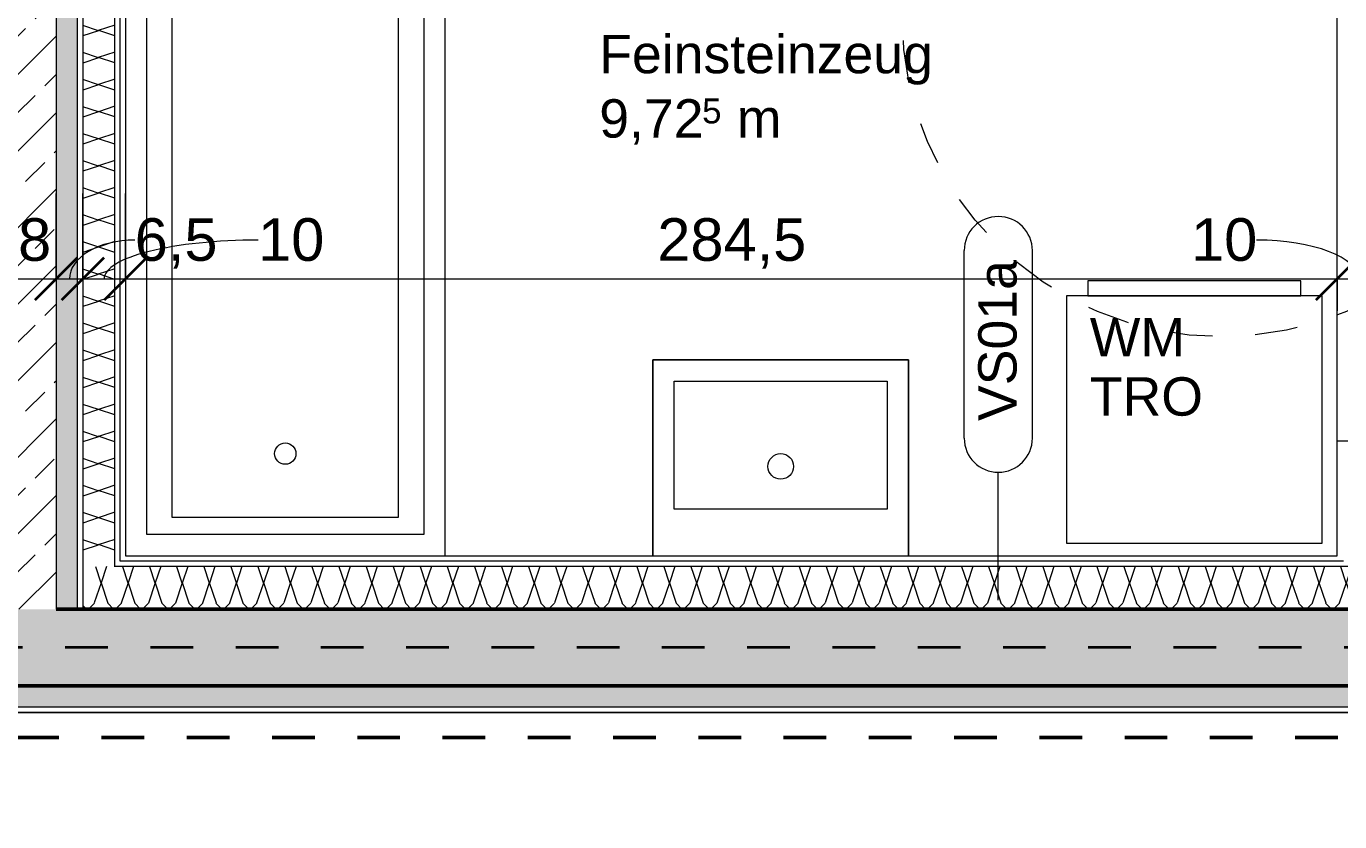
# Model space of a CAD drawing. Header units: metres. Extents: x 3.2 to 50, y 58.8 to 100.4.
# Drawn here: x 32.578 to 35.659, y 79.837 to 81.703 of the extents above; entities that cross this region are included whole.
import ezdxf

# ---------------------------------------------------------------- set-up
doc = ezdxf.new("R2010")
doc.units = ezdxf.units.M
doc.linetypes.add('Strich Punkt Mittel', pattern=[0.015875, 0.00635, -0.004763, 0, -0.004763])
doc.linetypes.add('Verdeckt', pattern=[0.003, 0.002, -0.001])
for name, color, linetype, lineweight in [('A_2D', 7, 'Continuous', 13), ('A_Bemassung-50_', 4, 'Continuous', 9), ('A_Bemassung_', 4, 'Continuous', 9), ('A_Beschriftung_', 7, 'Continuous', 9), ('A_Brandabschnitte', 30, 'Verdeckt', 50), ('A_Decken', 8, 'Continuous', 13), ('A_Raeume_', 7, 'Continuous', 5), ('A_Raeume_Beschriftung_', 7, 'Continuous', 9), ('A_Raster_', 1, 'Continuous', 9), ('A_Sanitaer', 3, 'Continuous', 13), ('A_Waende', 7, 'Continuous', 13), ('Text', 130, 'Continuous', 9)]:
    doc.layers.add(name, color=color, linetype=linetype, lineweight=lineweight)
doc.styles.add('Arial_2', font='arial.ttf', dxfattribs={"height": 0.09})
doc.styles.add('Arial_4', font='arial.ttf', dxfattribs={"height": 0.05849})
doc.styles.add('Arial_5', font='arial.ttf', dxfattribs={"height": 0.1})
doc.dimstyles.new('WGA-Bemaßung', dxfattribs={"dimscale": 0.3048, "dimtxt": 0.102026, "dimasz": 0.328084, "dimexe": 0.246063, "dimexo": 0.0625, "dimgap": 0.04101, "dimtad": 1, "dimdec": 1, "dimlfac": 100, "dimrnd": 0.5, "dimdsep": 46, "dimtxsty": 'Arial_5', "dimblk1": 'OBLIQUE', "dimblk2": 'OBLIQUE', "dimsah": 1, "dimcen": 0.09, "dimdle": 0.246063, "dimazin": 2, "dimtfac": 1, "dimtdec": 4, "dimtix": 1, "dimtmove": 0, "dimatfit": 3, "dimfxl": 0.656168, "dimfxlon": 1, "dimtvp": 1, "dimtolj": 1, "dimtzin": 0, "dimarcsym": 2})
doc.dimstyles.new('WGA-Bemaßung_2', dxfattribs={"dimscale": 0.3048, "dimtxt": 0.102026, "dimasz": 0.328084, "dimexe": 0.246063, "dimexo": 0.0625, "dimgap": 0.04101, "dimtad": 1, "dimdec": 1, "dimlfac": 100, "dimrnd": 0.5, "dimdsep": 46, "dimtxsty": 'Arial_5', "dimblk1": 'OBLIQUE', "dimblk2": 'OBLIQUE', "dimsah": 1, "dimcen": 0.09, "dimdle": 0.246063, "dimazin": 2, "dimtfac": 1, "dimtdec": 4, "dimtix": 1, "dimtmove": 1, "dimatfit": 3, "dimfxl": 0.656168, "dimfxlon": 1, "dimtvp": 1, "dimtolj": 1, "dimtzin": 0, "dimarcsym": 2})
pattern_1 = [(45, (0, 0), (-0.08980256, 0.08980256), []), (45, (0.0898, 0), (-0.08980256, 0.08980256), [0.0635, -0.03175])]

# ---------------------------------------------------------------- blocks, each defined once
blk = doc.blocks.new('Sani_Waschmaschine - 600x600-1515073-263_PP_01OG_BT1')
at = {"layer": 'A_Sanitaer'}
for p, q in [((0.5675, 0.5666), (-0.0325, 0.5666)), ((-0.0325, 0.5666), (-0.0325, -0.0134)), ((0.5675, -0.0134), (0.5675, 0.5666)), ((-0.0325, -0.0134), (0.5675, -0.0134)), ((0.0175, -0.0134), (0.0175, -0.0484)), ((0.5175, -0.0134), (0.0175, -0.0134)), ((0.0238, -0.0134), (0.0175, -0.0134)), ((0.0423, -0.0134), (0.0238, -0.0134)), ((0.0721, -0.0134), (0.0423, -0.0134)), ((0.1116, -0.0134), (0.0721, -0.0134)), ((0.159, -0.0134), (0.1116, -0.0134)), ((0.2119, -0.0134), (0.159, -0.0134)), ((0.2675, -0.0134), (0.2119, -0.0134)), ((0.3231, -0.0134), (0.2675, -0.0134)), ((0.376, -0.0134), (0.3231, -0.0134)), ((0.4234, -0.0134), (0.376, -0.0134)), ((0.463, -0.0134), (0.4234, -0.0134)), ((0.4928, -0.0134), (0.463, -0.0134)), ((0.5112, -0.0134), (0.4928, -0.0134)), ((0.5175, -0.0134), (0.5112, -0.0134)), ((0.5175, -0.0484), (0.5175, -0.0134)), ((0.0175, -0.0484), (0.5175, -0.0484)), ((0.0175, -0.0484), (0.0238, -0.0484)), ((0.0238, -0.0484), (0.0423, -0.0484)), ((0.0423, -0.0484), (0.0721, -0.0484)), ((0.0721, -0.0484), (0.1116, -0.0484)), ((0.1116, -0.0484), (0.159, -0.0484)), ((0.159, -0.0484), (0.2119, -0.0484)), ((0.2119, -0.0484), (0.2675, -0.0484)), ((0.2675, -0.0484), (0.3231, -0.0484)), ((0.3231, -0.0484), (0.376, -0.0484)), ((0.376, -0.0484), (0.4234, -0.0484)), ((0.4234, -0.0484), (0.463, -0.0484)), ((0.463, -0.0484), (0.4928, -0.0484)), ((0.4928, -0.0484), (0.5112, -0.0484)), ((0.5112, -0.0484), (0.5175, -0.0484))]:
    blk.add_line(p, q, dxfattribs=at)
blk = doc.blocks.new('Sani_Waschtisch_Wandbasiert_eckig_einzel - 600 x 460-V11-263_PP_01OG_BT1')
at = {"layer": 'A_Sanitaer', "lineweight": 5}
for p, q in [((0.4226, 0.5225), (-0.1774, 0.5225)), ((-0.1774, 0.5225), (-0.1774, 0.0625)), ((-0.1774, 0.0625), (-0.1774, 0.5225)), ((-0.1774, 0.5225), (0.4226, 0.5225)), ((0.4226, 0.0625), (0.4226, 0.5225)), ((0.4226, 0.5225), (0.4226, 0.0625)), ((-0.1274, 0.1725), (-0.1274, 0.4725)), ((-0.1274, 0.4725), (0.3726, 0.4725)), ((0.3726, 0.4725), (0.3726, 0.1725)), ((0.3726, 0.1725), (-0.1274, 0.1725))]:
    blk.add_line(p, q, dxfattribs=at)
blk.add_circle((0.1226, 0.2725), 0.03, dxfattribs=at)
blk = doc.blocks.new('Sani_Badewanne - 750x1700-11051342-263_PP_01OG_BT1')
at = {"layer": 'A_Sanitaer'}
for p, q in [((0.375, 1.7), (0.375, 2.02)), ((-0.375, 1.7518), (-0.375, 1.7)), ((0.375, 1.7), (-0.375, 1.7)), ((-0.375, 1.7), (0.375, 1.7)), ((0.375, 0), (0.375, 1.7)), ((-0.325, 0.05), (-0.325, 1.325)), ((-0.265, 0.09), (-0.265, 1.325)), ((0.265, 1.325), (0.265, 0.09)), ((0.325, 1.325), (0.325, 0.05)), ((0.265, 0.09), (-0.265, 0.09)), ((0.325, 0.05), (-0.325, 0.05))]:
    blk.add_line(p, q, dxfattribs=at)
at = {"layer": 'A_Sanitaer', "lineweight": 5}
for p, q in [((0.375, 1.7), (-0.375, 1.7)), ((0.375, 1.7), (-0.375, 1.7)), ((0.375, 0), (0.375, 1.7)), ((0.375, 0), (0.375, 1.7))]:
    blk.add_line(p, q, dxfattribs=at)
at = {"layer": 'A_Sanitaer'}
blk.add_circle((0, 0.24), 0.025, dxfattribs=at)
for centre, radius, start, end in [((0, 1.325), 0.325, 90, 180), ((0, 1.325), 0.325, 360, 90), ((0, 1.265), 0.2717, 90, 167.2425), ((0, 1.265), 0.2717, 12.7575, 90)]:
    blk.add_arc(centre, radius, start, end, dxfattribs=at)
blk = doc.blocks.new('DIMBLOCK120-263_PP_01OG_BT1')
at = {"layer": 'A_Bemassung-50_', "transparency": 16777216}
for p, q in [((32.4677, 81.1105), (32.4677, 81.3105)), ((32.6477, 81.1105), (32.6477, 81.3105)), ((32.4677, 81.1105), (32.6477, 81.1105)), ((32.4677, 81.1105), (32.4677, 81.0355)), ((32.6477, 81.1105), (32.6477, 81.0355))]:
    blk.add_line(p, q, dxfattribs=at)
at = {"layer": 'A_Bemassung-50_', "lineweight": 35, "transparency": 16777216}
for p, q in [((32.4677, 81.1105), (32.5177, 81.1605)), ((32.6477, 81.1105), (32.6977, 81.1605)), ((32.4677, 81.1105), (32.4177, 81.0605)), ((32.6477, 81.1105), (32.5977, 81.0605))]:
    blk.add_line(p, q, dxfattribs=at)
at = {"layer": 'A_Bemassung-50_', "color": 0, "transparency": 16777216, "insert": (32.4808, 81.2528), "char_height": 0.1, "width": 0.184588, "attachment_point": 1, "line_spacing_factor": 0.941778, "style": 'Arial_5'}
blk.add_mtext('18', dxfattribs=at)
blk = doc.blocks.new('_Oblique')
at = {"color": 0, "linetype": 'ByBlock', "lineweight": -2}
blk.add_line((-0.5, -0.5), (0.5, 0.5), dxfattribs=at)
blk = doc.blocks.new('DIMBLOCK121-263_PP_01OG_BT1')
at = {"layer": 'A_Bemassung-50_', "transparency": 16777216}
for p, q in [((32.6477, 81.1105), (32.6477, 81.3105)), ((32.7102, 81.1105), (32.7102, 81.3105)), ((32.6477, 81.1105), (32.7102, 81.1105)), ((32.6477, 81.1105), (32.6477, 81.0355)), ((32.7102, 81.1105), (32.7102, 81.0355))]:
    blk.add_line(p, q, dxfattribs=at)
at = {"layer": 'A_Bemassung-50_', "lineweight": 35, "transparency": 16777216}
for p, q in [((32.6477, 81.1105), (32.6977, 81.1605)), ((32.7102, 81.1105), (32.7602, 81.1605)), ((32.6477, 81.1105), (32.5977, 81.0605)), ((32.7102, 81.1105), (32.6602, 81.0605))]:
    blk.add_line(p, q, dxfattribs=at)
at = {"layer": 'A_Bemassung-50_', "transparency": 16777216}
blk.add_ellipse((32.8321, 81.1105), major_axis=(0.1532, 0), ratio=0.593875, start_param=1.570796, end_param=3.141593, dxfattribs=at)
at = {"layer": 'A_Bemassung-50_', "color": 0, "transparency": 16777216, "insert": (32.8321, 81.2528), "char_height": 0.1, "width": 0.231677, "attachment_point": 1, "line_spacing_factor": 0.941778, "style": 'Arial_5'}
blk.add_mtext('6,5', dxfattribs=at)
blk = doc.blocks.new('DIMBLOCK122-263_PP_01OG_BT1')
at = {"layer": 'A_Bemassung-50_', "transparency": 16777216}
for p, q in [((32.7102, 81.1105), (32.7102, 81.3105)), ((32.8102, 81.1105), (32.8102, 81.3105)), ((32.7102, 81.1105), (32.8102, 81.1105)), ((32.7102, 81.1105), (32.7102, 81.0355)), ((32.8102, 81.1105), (32.8102, 81.0355))]:
    blk.add_line(p, q, dxfattribs=at)
at = {"layer": 'A_Bemassung-50_', "lineweight": 35, "transparency": 16777216}
for p, q in [((32.7102, 81.1105), (32.7602, 81.1605)), ((32.8102, 81.1105), (32.8602, 81.1605)), ((32.7102, 81.1105), (32.6602, 81.0605)), ((32.8102, 81.1105), (32.7602, 81.0605))]:
    blk.add_line(p, q, dxfattribs=at)
at = {"layer": 'A_Bemassung-50_', "transparency": 16777216}
blk.add_ellipse((33.1215, 81.1105), major_axis=(0.3613, 0), ratio=0.251784, start_param=1.570796, end_param=3.141593, dxfattribs=at)
at = {"layer": 'A_Bemassung-50_', "color": 0, "transparency": 16777216, "insert": (33.1215, 81.2528), "char_height": 0.1, "width": 0.184588, "attachment_point": 1, "line_spacing_factor": 0.941778, "style": 'Arial_5'}
blk.add_mtext('10', dxfattribs=at)
blk = doc.blocks.new('DIMBLOCK123-263_PP_01OG_BT1')
at = {"layer": 'A_Bemassung-50_', "transparency": 16777216}
for p, q in [((32.8102, 81.1105), (32.8102, 81.3105)), ((35.6527, 81.1105), (35.6527, 81.3105)), ((32.8102, 81.1105), (35.6527, 81.1105)), ((32.8102, 81.1105), (32.8102, 81.0355)), ((35.6527, 81.1105), (35.6527, 81.0355))]:
    blk.add_line(p, q, dxfattribs=at)
at = {"layer": 'A_Bemassung-50_', "lineweight": 35, "transparency": 16777216}
for p, q in [((32.8102, 81.1105), (32.8602, 81.1605)), ((35.6527, 81.1105), (35.7027, 81.1605)), ((32.8102, 81.1105), (32.7602, 81.0605)), ((35.6527, 81.1105), (35.6027, 81.0605))]:
    blk.add_line(p, q, dxfattribs=at)
at = {"layer": 'A_Bemassung-50_', "color": 0, "transparency": 16777216, "insert": (34.058, 81.2528), "char_height": 0.1, "width": 0.416266, "attachment_point": 1, "line_spacing_factor": 0.941778, "style": 'Arial_5'}
blk.add_mtext('284,5', dxfattribs=at)
blk = doc.blocks.new('DIMBLOCK124-263_PP_01OG_BT1')
at = {"layer": 'A_Bemassung-50_', "transparency": 16777216}
for p, q in [((35.6527, 81.1105), (35.6527, 81.3105)), ((35.7527, 81.1105), (35.7527, 81.3105)), ((35.6527, 81.1105), (35.7527, 81.1105)), ((35.6527, 81.1105), (35.6527, 81.0355)), ((35.7527, 81.1105), (35.7527, 81.0355))]:
    blk.add_line(p, q, dxfattribs=at)
at = {"layer": 'A_Bemassung-50_', "lineweight": 35, "transparency": 16777216}
for p, q in [((35.6527, 81.1105), (35.7027, 81.1605)), ((35.7527, 81.1105), (35.8027, 81.1605)), ((35.6527, 81.1105), (35.6027, 81.0605)), ((35.7527, 81.1105), (35.7027, 81.0605))]:
    blk.add_line(p, q, dxfattribs=at)
at = {"layer": 'A_Bemassung-50_', "transparency": 16777216}
blk.add_ellipse((35.464, 81.1105), major_axis=(0.2387, 0), ratio=0.381146, start_param=0, end_param=1.570796, dxfattribs=at)
at = {"layer": 'A_Bemassung-50_', "color": 0, "transparency": 16777216, "insert": (35.3101, 81.2528), "char_height": 0.1, "width": 0.184588, "attachment_point": 1, "line_spacing_factor": 0.941778, "style": 'Arial_5'}
blk.add_mtext('10', dxfattribs=at)
blk = doc.blocks.new('BS_Wand_Lollipop - rechts_oben-2026913-263_PP_01OG_BT1')
at = {"layer": 'A_Beschriftung_'}
for p, q in [((0.0046, 0.0016), (0.0134, 0.0016)), ((-0.003, 0), (0.003, 0)), ((0.0046, -0.0016), (0.0134, -0.0016))]:
    blk.add_line(p, q, dxfattribs=at)
for centre, start, end in [((0.0046, 0), 90, 270), ((0.0134, 0), 270, 90)]:
    blk.add_arc(centre, 0.0016, start, end, dxfattribs=at)

msp = doc.modelspace()

# ---------------------------------------------------------------- hatches: boundary and pattern name
at = {"layer": 'A_Waende', "lineweight": 5}
h = msp.add_hatch(dxfattribs=at)
h.set_pattern_fill('FP_1', color=250, style=0, pattern_type=2)
h.set_pattern_definition(pattern_1)
h.paths.add_polyline_path([(32.4677, 80.3355), (32.6477, 80.3355), (32.6477, 87.458), (32.4677, 87.458), (32.4677, 80.3466)])
h = msp.add_hatch(dxfattribs=at)
h.set_pattern_fill('FP_55', color=250, angle=45, style=0, pattern_type=2)
h.set_pattern_definition([(135, (32.71076, 83.896805), (-0.2539998, 0.1270034), [0.02245, -0.15715]), (135, (32.59904, 83.94489), (-0.2539998, 0.1270034), [0.02245, -0.15715]), (135, (32.71005, 83.95974), (-0.2539998, 0.1270034), [0.02245, -0.15715]), (135, (32.59904, 84.00853), (-0.2539998, 0.1270034), [0.02245, -0.15715]), (161.565, (32.694496, 83.91307), (-0.50799766, 0.1270007), [0.0502, -0.35141]), (161.565, (32.646413, 83.928625), (-0.50799766, 0.1270007), [0.0502, -0.35141]), (161.565, (32.69379, 83.976), (-0.50799766, 0.1270007), [0.0502, -0.35141]), (161.565, (32.646413, 83.992265), (-0.50799766, 0.1270007), [0.0502, -0.35141]), (225, (32.59904, 83.91236), (0.2539998, 0.1270034), [0.02245, -0.15715]), (225, (32.71005, 83.95974), (0.2539998, 0.1270034), [0.02245, -0.15715]), (225, (32.59904, 83.976), (0.2539998, 0.1270034), [0.02245, -0.15715]), (225, (32.71005, 84.02338), (0.2539998, 0.1270034), [0.02245, -0.15715]), (198.435, (32.646413, 83.928625), (0.50799766, 0.1270007), [0.0502, -0.35141]), (198.435, (32.694496, 83.94418), (0.50799766, 0.1270007), [0.0502, -0.35141]), (198.435, (32.646413, 83.992265), (0.50799766, 0.1270007), [0.0502, -0.35141]), (198.435, (32.694496, 84.00782), (0.50799766, 0.1270007), [0.0502, -0.35141])])
h.paths.add_polyline_path([(32.6977, 80.3355), (32.6977, 87.458), (32.6477, 87.458), (32.6477, 80.3355)])
h = msp.add_hatch(dxfattribs=at)
h.set_pattern_fill('FP_54', color=250, angle=45, style=0, pattern_type=2)
h.set_pattern_definition([(135, (32.81046, 81.47072), (-0.254, 0.1270034), [0.02245, -0.15715]), (135, (32.69945, 81.5181), (-0.254, 0.1270034), [0.02245, -0.15715]), (135, (32.81046, 81.53436), (-0.254, 0.1270034), [0.02245, -0.15715]), (135, (32.69945, 81.58174), (-0.254, 0.1270034), [0.02245, -0.15715]), (161.565, (32.7942, 81.486985), (-0.5079977, 0.1270007), [0.0502, -0.35141]), (161.565, (32.746822, 81.501835), (-0.5079977, 0.1270007), [0.0502, -0.35141]), (161.565, (32.794905, 81.549918), (-0.5079977, 0.1270007), [0.0502, -0.35141]), (161.565, (32.746822, 81.565474), (-0.5079977, 0.1270007), [0.0502, -0.35141]), (225, (32.69874, 81.48628), (0.254, 0.1270034), [0.02245, -0.15715]), (225, (32.81046, 81.53436), (0.254, 0.1270034), [0.02245, -0.15715]), (225, (32.69874, 81.54992), (0.254, 0.1270034), [0.02245, -0.15715]), (225, (32.809755, 81.59729), (0.254, 0.1270034), [0.02245, -0.15715]), (198.435, (32.746822, 81.501835), (0.5079977, 0.1270007), [0.0502, -0.35141]), (198.435, (32.7942, 81.5181), (0.5079977, 0.1270007), [0.0502, -0.35141]), (198.435, (32.746822, 81.565474), (0.5079977, 0.1270007), [0.0502, -0.35141]), (198.435, (32.7942, 81.581738), (0.5079977, 0.1270007), [0.0502, -0.35141])])
h.paths.add_polyline_path([(32.7852, 80.4355), (32.7852, 82.493), (32.7102, 82.493), (32.7102, 80.4355)])
h = msp.add_hatch(dxfattribs=at)
h.set_pattern_fill('FP_53', color=250, angle=-135, style=0, pattern_type=2)
h.set_pattern_definition([(225, (34.18154, 80.46027), (-0.1270034, -0.254), [0.02245, -0.15715]), (225, (34.13417, 80.34925), (-0.1270034, -0.254), [0.02245, -0.15715]), (225, (34.1179, 80.46027), (-0.1270034, -0.254), [0.02245, -0.15715]), (225, (34.07053, 80.34925), (-0.1270034, -0.254), [0.02245, -0.15715]), (251.565, (34.165985, 80.44471), (-0.1270007, -0.5079977), [0.0502, -0.35141]), (251.565, (34.14972, 80.397334), (-0.1270007, -0.5079977), [0.0502, -0.35141]), (251.565, (34.102346, 80.44471), (-0.1270007, -0.5079977), [0.0502, -0.35141]), (251.565, (34.086082, 80.397334), (-0.1270007, -0.5079977), [0.0502, -0.35141]), (315, (34.16528, 80.34925), (-0.1270034, 0.254), [0.02245, -0.15715]), (315, (34.1179, 80.46027), (-0.1270034, 0.254), [0.02245, -0.15715]), (315, (34.10164, 80.34925), (-0.1270034, 0.254), [0.02245, -0.15715]), (315, (34.05426, 80.46027), (-0.1270034, 0.254), [0.02245, -0.15715]), (288.435, (34.14972, 80.397334), (-0.1270007, 0.5079977), [0.0502, -0.35141]), (288.435, (34.13346, 80.44471), (-0.1270007, 0.5079977), [0.0502, -0.35141]), (288.435, (34.086082, 80.397334), (-0.1270007, 0.5079977), [0.0502, -0.35141]), (288.435, (34.06982, 80.44471), (-0.1270007, 0.5079977), [0.0502, -0.35141])])
h.paths.add_polyline_path([(35.081, 80.3355), (35.6977, 80.3355), (35.6977, 80.4355), (32.7102, 80.4355), (32.7102, 80.3355), (35.0775, 80.3355)])
h = msp.add_hatch(dxfattribs=at)
h.set_pattern_fill('FP_1', color=250, style=0, pattern_type=2)
h.set_pattern_definition(pattern_1)
h.paths.add_polyline_path([(36.7977, 80.1555), (37.4477, 80.1555), (37.4477, 80.3355), (26.8927, 80.3355), (26.8927, 80.1555), (36.77, 80.1555)])
h.paths.add_polyline_path([(38.5127, 80.1555), (42.3027, 80.1555), (42.3027, 80.3355), (38.4677, 80.3355), (38.4677, 80.1555)])
h.paths.add_polyline_path([(22.355, 80.1555), (25.8727, 80.1555), (25.8727, 80.3355), (22.0777, 80.3355), (22.0777, 80.1555), (22.098, 80.1555)])
h = msp.add_hatch(dxfattribs=at)
h.set_pattern_fill('FP_94', color=250, angle=225, style=0, pattern_type=2)
h.set_pattern_definition([(45, (32.19033, 80.09257), (0.12700345, 0.2539998), [0.02245, -0.15715]), (45, (32.237705, 80.20359), (0.12700345, 0.2539998), [0.02245, -0.15715]), (45, (32.25326, 80.09328), (0.12700345, 0.2539998), [0.02245, -0.15715]), (45, (32.301345, 80.20359), (0.12700345, 0.2539998), [0.02245, -0.15715]), (71.565, (32.206593, 80.108834), (0.12700069, 0.50799766), [0.0502, -0.35141]), (71.565, (32.22215, 80.156918), (0.12700069, 0.50799766), [0.0502, -0.35141]), (71.565, (32.269525, 80.10954), (0.12700069, 0.50799766), [0.0502, -0.35141]), (71.565, (32.28508, 80.15621), (0.12700069, 0.50799766), [0.0502, -0.35141]), (135, (32.205885, 80.20429), (0.12700345, -0.2539998), [0.02245, -0.15715]), (135, (32.25326, 80.09328), (0.12700345, -0.2539998), [0.02245, -0.15715]), (135, (32.269525, 80.20429), (0.12700345, -0.2539998), [0.02245, -0.15715]), (135, (32.3169, 80.09328), (0.12700345, -0.2539998), [0.02245, -0.15715]), (108.435, (32.22215, 80.156918), (0.12700069, -0.50799766), [0.0502, -0.35141]), (108.435, (32.237705, 80.108834), (0.12700069, -0.50799766), [0.0502, -0.35141]), (108.435, (32.28508, 80.15621), (0.12700069, -0.50799766), [0.0502, -0.35141]), (108.435, (32.301345, 80.108834), (0.12700069, -0.50799766), [0.0502, -0.35141])])
h.paths.add_polyline_path([(41.444, 80.1055), (42.3027, 80.1055), (42.3027, 80.1555), (38.4677, 80.1555), (38.4677, 80.1055), (40.03, 80.1055)])
h.paths.add_polyline_path([(28.011, 80.1055), (37.4477, 80.1055), (37.4477, 80.1555), (26.8927, 80.1555), (26.8927, 80.1055), (27.9516, 80.1055)])
h.paths.add_polyline_path([(25.0404, 80.1055), (25.8727, 80.1055), (25.8727, 80.1555), (22.0777, 80.1555), (22.0777, 80.1055), (24.476, 80.1055)])

# ---------------------------------------------------------------- linework, layer by layer
at = {"layer": 'A_2D', "linetype": 'Verdeckt', "lineweight": 5}
msp.add_circle((35.3827, 81.7249), 0.75, dxfattribs=at)
at = {"layer": 'A_Brandabschnitte'}
msp.add_line((42.2544, 80.0349), (15.6144, 80.0349), dxfattribs=at)
at = {"layer": 'A_Decken'}
msp.add_line((32.8102, 80.4605), (35.081, 80.4605), dxfattribs=at)
at = {"layer": 'A_Raeume_', "flags": 128}
for points in [[(35.6527, 80.7305), (35.6527, 82.4805), (34.2602, 82.4805), (32.8319, 82.4805), (32.8102, 82.4805), (32.8102, 80.4605), (35.6527, 80.4605)], [(42.3027, 78.543), (42.3027, 80.093), (22.0777, 80.093), (22.0147, 80.093), (21.4152, 80.093), (20.2393, 80.093), (20.2377, 80.093), (20.1477, 80.1555), (18.3293, 80.1555), (18.3277, 80.1555), (18.3277, 80.093), (15.5752, 80.093), (15.5752, 78.543)]]:
    msp.add_lwpolyline(points, close=True, dxfattribs=at)
at = {"layer": 'A_Raster_', "linetype": 'Strich Punkt Mittel', "lineweight": 35}
msp.add_line((48.169, 80.2455), (3.5722, 80.2455), dxfattribs=at)
at = {"layer": 'A_Waende'}
for p, q in [((32.6977, 80.3355), (32.6977, 83.793)), ((32.7102, 83.7805), (32.7102, 80.3355)), ((32.7852, 80.4355), (32.7852, 82.493)), ((32.8102, 82.4805), (32.8102, 80.4605)), ((35.6527, 80.4605), (35.6527, 82.4805)), ((35.6527, 80.7305), (36.8427, 80.7305)), ((35.081, 80.4605), (35.6527, 80.4605)), ((35.6977, 80.4355), (32.7852, 80.4355)), ((37.4477, 80.1055), (26.8927, 80.1055)), ((26.8927, 80.093), (37.4477, 80.093))]:
    msp.add_line(p, q, dxfattribs=at)
at = {"layer": 'A_Waende', "color": 250, "lineweight": 5}
msp.add_line((32.6477, 82.493), (32.6477, 80.3355), dxfattribs=at)
at = {"layer": 'A_Waende', "lineweight": 18}
for p, q in [((32.7977, 80.448), (32.7977, 82.4805)), ((35.6677, 80.448), (32.7977, 80.448))]:
    msp.add_line(p, q, dxfattribs=at)
at = {"layer": 'A_Waende', "color": 10, "lineweight": 50}
for p, q in [((37.4477, 80.3355), (32.6477, 80.3355)), ((35.6827, 80.1555), (26.8927, 80.1555))]:
    msp.add_line(p, q, dxfattribs=at)

# ---------------------------------------------------------------- block references
at = {"layer": 'A_Beschriftung_', "xscale": 49.99999999999998, "yscale": 49.99999999999998, "zscale": 49.99999999999998, "rotation": 89.99999999999991}
msp.add_blockref('BS_Wand_Lollipop - rechts_oben-2026913-263_PP_01OG_BT1', (34.8579, 80.5068), dxfattribs=at)
at = {"layer": 'A_Sanitaer'}
for name, p in [('Sani_Badewanne - 750x1700-11051342-263_PP_01OG_BT1', (33.1852, 80.4605)), ('Sani_Waschtisch_Wandbasiert_eckig_einzel - 600 x 460-V11-263_PP_01OG_BT1', (34.225, 80.398))]:
    msp.add_blockref(name, p, dxfattribs=at)
at = {"layer": 'A_Sanitaer', "rotation": 180}
msp.add_blockref('Sani_Waschmaschine - 600x600-1515073-263_PP_01OG_BT1', (35.5852, 81.0571), dxfattribs=at)

# ---------------------------------------------------------------- texts
at = {"layer": 'A_Beschriftung_', "insert": (34.8109, 80.777), "char_height": 0.09, "width": 0.448945, "attachment_point": 1, "rotation": 90, "style": 'Arial_2'}
msp.add_mtext('VS01a', dxfattribs=at)
at = {"layer": 'A_Raeume_Beschriftung_', "attachment_point": 1}
for s, insert, char_height, width, style in [('Feinsteinzeug', (33.9218, 81.6828), 0.09, 0.909915, 'Arial_2'), ('9,72', (33.9218, 81.5319), 0.09, 0.292616, 'Arial_2'), ('5', (34.1632, 81.5337), 0.0585, 0.056118, 'Arial_4'), (' m', (34.2096, 81.5319), 0.09, 0.164346, 'Arial_2')]:
    msp.add_mtext(s, dxfattribs=dict(at, insert=insert, char_height=char_height, width=width, style=style))
at = {"layer": 'Text', "color": 7, "char_height": 0.09, "attachment_point": 1, "style": 'Arial_2'}
for s, insert, width in [('WM', (35.0727, 81.0186), 0.276582), ('TRO', (35.0727, 80.8796), 0.316667)]:
    msp.add_mtext(s, dxfattribs=dict(at, insert=insert, width=width))

# ---------------------------------------------------------------- dimensions: what is measured, and where the dimension line sits
at = {"layer": 'A_Bemassung_'}
for base, p1, p2, override, picture, middle in [((32.6477, 81.1105), (32.4677, 81.3105), (32.6477, 81.3105), {"dimpost": '<>', "dimfxl": 0.18}, 'DIMBLOCK120-263_PP_01OG_BT1', (32.5577, 81.174)), ((35.6526682485, 81.1104761012), (32.8101682485, 81.3104761012), (35.6526682485, 81.3104761012), {"dimpost": '<>', "dimfxl": 2.8425}, 'DIMBLOCK123-263_PP_01OG_BT1', (34.2314182485, 81.1740334003))]:
    dim = msp.add_linear_dim(base=base, p1=p1, p2=p2, dimstyle='WGA-Bemaßung', override=override, dxfattribs=at)
    dim.commit()
    dim.dimension.update_dxf_attribs({"geometry": picture, "text_midpoint": middle})
for base, p1, p2, override, picture, middle in [((32.7101682485, 81.1104761012), (32.6476682485, 81.3104761012), (32.7101682485, 81.3104761012), {"dimpost": '<>', "dimfxl": 0.0625}, 'DIMBLOCK121-263_PP_01OG_BT1', (32.947956579, 81.1861324016)), ((32.8102, 81.1105), (32.7102, 81.3105), (32.8102, 81.3105), {"dimpost": '<>', "dimfxl": 0.1}, 'DIMBLOCK122-263_PP_01OG_BT1', (33.2138, 81.1861)), ((35.7527, 81.1105), (35.6527, 81.3105), (35.7527, 81.3105), {"dimpost": '<>', "dimfxl": 0.1}, 'DIMBLOCK124-263_PP_01OG_BT1', (35.4024, 81.1861))]:
    dim = msp.add_linear_dim(base=base, p1=p1, p2=p2, dimstyle='WGA-Bemaßung_2', override=override, dxfattribs=at)
    dim.commit()
    dim.dimension.update_dxf_attribs({"geometry": picture, "text_midpoint": middle, "dimtype": 160})

doc.saveas('drawing.dxf')
